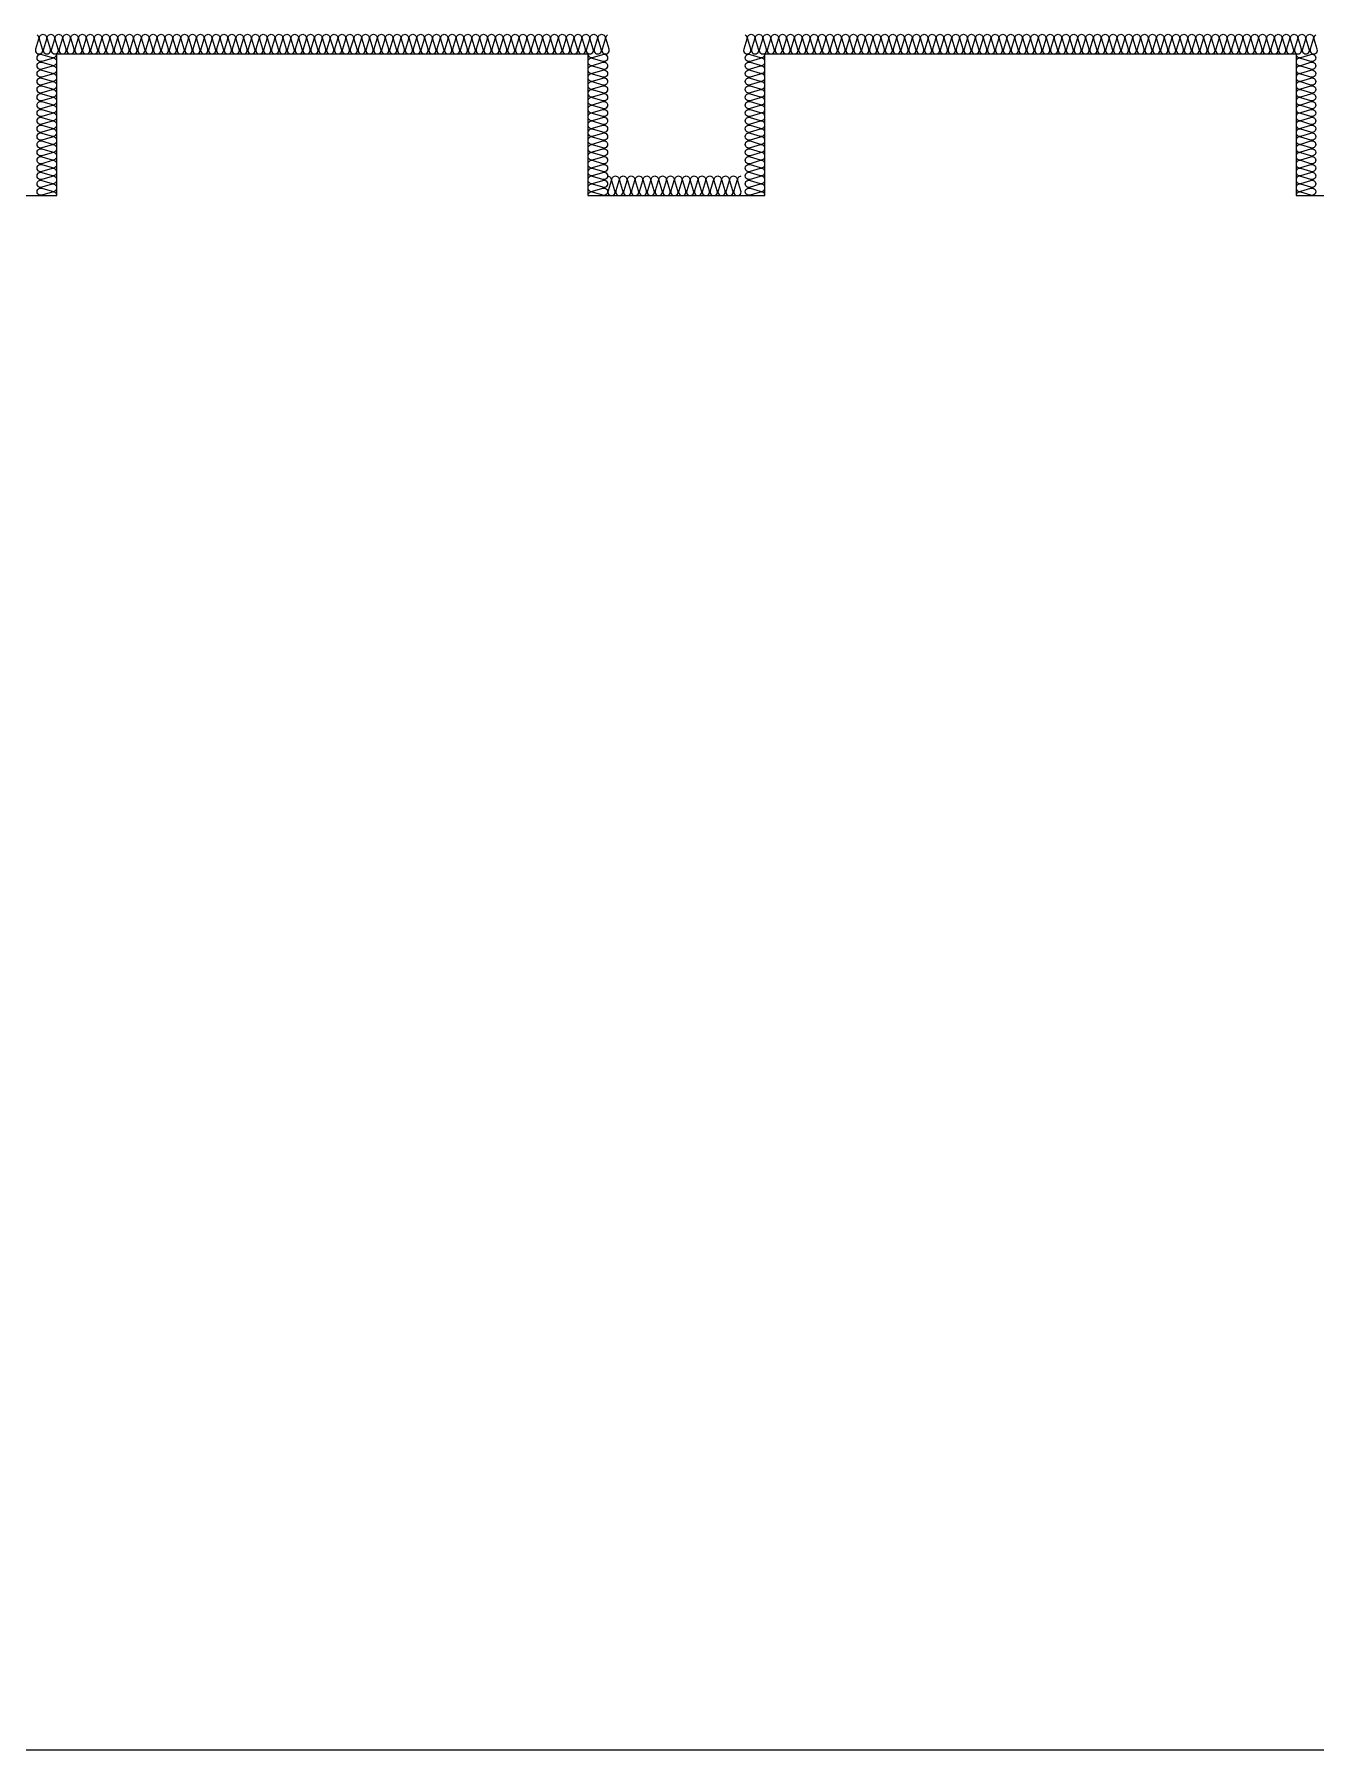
# Model space of a CAD drawing. Header units: millimetres. Extents: x 17311 to 801382, y -242618 to -104888.
# Drawn here: x 302996 to 309511, y -192729 to -184009 of the extents above; entities that cross this region are included whole.
import ezdxf

# ---------------------------------------------------------------- set-up
doc = ezdxf.new("R2010")
doc.units = ezdxf.units.MM
doc.header["$LTSCALE"] = 250
doc.layers.add('A-FIN', color=6, linetype='Continuous')
doc.layers.add('ISL', color=251, linetype='Continuous')

msp = doc.modelspace()

# ---------------------------------------------------------------- linework, layer by layer
at = {"layer": 'A-FIN'}
msp.add_line((295060.7, -192729.5), (360660.7, -192729.5), dxfattribs=at)
at = {"layer": 'ISL'}
for points in [[(303010.7, -184012.4, -0.341386), (303018.3, -184033.7), (303003, -184085.2, 1.372593), (303038.3, -184085.2), (303023, -184033.7, -0.509267), (303040.7, -184009.5, -0.509267), (303058.3, -184033.7), (303043, -184085.2, 1.372593), (303078.3, -184085.2), (303063, -184033.7, -0.509267), (303080.7, -184009.5, -0.509267), (303098.3, -184033.7), (303083, -184085.2, 1.372593), (303118.3, -184085.2), (303103, -184033.7, -0.509267), (303120.7, -184009.5, -0.509267), (303138.3, -184033.7), (303123, -184085.2, 1.372593), (303158.3, -184085.2), (303143, -184033.7, -0.509267), (303160.7, -184009.5, -0.509267), (303178.3, -184033.7), (303163, -184085.2, 1.372593), (303198.3, -184085.2), (303183, -184033.7, -0.509267), (303200.7, -184009.5, -0.509267), (303218.3, -184033.7), (303203, -184085.2, 1.372593), (303238.3, -184085.2), (303223, -184033.7, -0.509267), (303240.7, -184009.5, -0.509267), (303258.3, -184033.7), (303243, -184085.2, 1.372593), (303278.3, -184085.2), (303263, -184033.7, -0.509267), (303280.7, -184009.5, -0.509267), (303298.3, -184033.7), (303283, -184085.2, 1.372593), (303318.3, -184085.2), (303303, -184033.7, -0.509267), (303320.7, -184009.5, -0.509267), (303338.3, -184033.7), (303323, -184085.2, 1.372593), (303358.3, -184085.2), (303343, -184033.7, -0.509267), (303360.7, -184009.5, -0.509267), (303378.3, -184033.7), (303363, -184085.2, 1.372593), (303398.3, -184085.2), (303383, -184033.7, -0.509267), (303400.7, -184009.5, -0.509267), (303418.3, -184033.7), (303403, -184085.2, 1.372593), (303438.3, -184085.2), (303423, -184033.7, -0.509267), (303440.7, -184009.5, -0.509267), (303458.3, -184033.7), (303443, -184085.2, 1.372593), (303478.3, -184085.2), (303463, -184033.7, -0.509267), (303480.7, -184009.5, -0.509267), (303498.3, -184033.7), (303483, -184085.2, 1.372593), (303518.3, -184085.2), (303503, -184033.7, -0.509267), (303520.7, -184009.5, -0.509267), (303538.3, -184033.7), (303523, -184085.2, 1.372593), (303558.3, -184085.2), (303543, -184033.7, -0.509267), (303560.7, -184009.5, -0.509267), (303578.3, -184033.7), (303563, -184085.2, 1.372593), (303598.3, -184085.2), (303583, -184033.7, -0.509267), (303600.7, -184009.5, -0.509267), (303618.3, -184033.7), (303603, -184085.2, 1.372593), (303638.3, -184085.2), (303623, -184033.7, -0.509267), (303640.7, -184009.5, -0.509267), (303658.3, -184033.7), (303643, -184085.2, 1.372593), (303678.3, -184085.2), (303663, -184033.7, -0.509267), (303680.7, -184009.5, -0.509267), (303698.3, -184033.7), (303683, -184085.2, 1.372593), (303718.3, -184085.2), (303703, -184033.7, -0.509267), (303720.7, -184009.5, -0.509267), (303738.3, -184033.7), (303723, -184085.2, 1.372593), (303758.3, -184085.2), (303743, -184033.7, -0.509267), (303760.7, -184009.5, -0.509267), (303778.3, -184033.7), (303763, -184085.2, 1.372593), (303798.3, -184085.2), (303783, -184033.7, -0.509267), (303800.7, -184009.5, -0.509267), (303818.3, -184033.7), (303803, -184085.2, 1.372593), (303838.3, -184085.2), (303823, -184033.7, -0.509267), (303840.7, -184009.5, -0.509267), (303858.3, -184033.7), (303843, -184085.2, 1.372593), (303878.3, -184085.2), (303863, -184033.7, -0.509267), (303880.7, -184009.5, -0.509267), (303898.3, -184033.7), (303883, -184085.2, 1.372593), (303918.3, -184085.2), (303903, -184033.7, -0.509267), (303920.7, -184009.5, -0.509267), (303938.3, -184033.7), (303923, -184085.2, 1.372593), (303958.3, -184085.2), (303943, -184033.7, -0.509267), (303960.7, -184009.5, -0.509267), (303978.3, -184033.7), (303963, -184085.2, 1.372593), (303998.3, -184085.2), (303983, -184033.7, -0.509267), (304000.7, -184009.5, -0.509267), (304018.3, -184033.7), (304003, -184085.2, 1.372593), (304038.3, -184085.2), (304023, -184033.7, -0.509267), (304040.7, -184009.5, -0.509267), (304058.3, -184033.7), (304043, -184085.2, 1.372593), (304078.3, -184085.2), (304063, -184033.7, -0.509267), (304080.7, -184009.5, -0.509267), (304098.3, -184033.7), (304083, -184085.2, 1.372593), (304118.3, -184085.2), (304103, -184033.7, -0.509267), (304120.7, -184009.5, -0.509267), (304138.3, -184033.7), (304123, -184085.2, 1.372593), (304158.3, -184085.2), (304143, -184033.7, -0.509267), (304160.7, -184009.5, -0.509267), (304178.3, -184033.7), (304163, -184085.2, 1.372593), (304198.3, -184085.2), (304183, -184033.7, -0.509267), (304200.7, -184009.5, -0.509267), (304218.3, -184033.7), (304203, -184085.2, 1.372593), (304238.3, -184085.2), (304223, -184033.7, -0.509267), (304240.7, -184009.5, -0.509267), (304258.3, -184033.7), (304243, -184085.2, 1.372593), (304278.3, -184085.2), (304263, -184033.7, -0.509267), (304280.7, -184009.5, -0.509267), (304298.3, -184033.7), (304283, -184085.2, 1.372593), (304318.3, -184085.2), (304303, -184033.7, -0.509267), (304320.7, -184009.5, -0.509267), (304338.3, -184033.7), (304323, -184085.2, 1.372593), (304358.3, -184085.2), (304343, -184033.7, -0.509267), (304360.7, -184009.5, -0.509267), (304378.3, -184033.7), (304363, -184085.2, 1.372593), (304398.3, -184085.2), (304383, -184033.7, -0.509267), (304400.7, -184009.5, -0.509267), (304418.3, -184033.7), (304403, -184085.2, 1.372593), (304438.3, -184085.2), (304423, -184033.7, -0.509267), (304440.7, -184009.5, -0.509267), (304458.3, -184033.7), (304443, -184085.2, 1.372593), (304478.3, -184085.2), (304463, -184033.7, -0.509267), (304480.7, -184009.5, -0.509267), (304498.3, -184033.7), (304483, -184085.2, 1.372593), (304518.3, -184085.2), (304503, -184033.7, -0.509267), (304520.7, -184009.5, -0.509267), (304538.3, -184033.7), (304523, -184085.2, 1.372593), (304558.3, -184085.2), (304543, -184033.7, -0.509267), (304560.7, -184009.5, -0.509267), (304578.3, -184033.7), (304563, -184085.2, 1.372593), (304598.3, -184085.2), (304583, -184033.7, -0.509267), (304600.7, -184009.5, -0.509267), (304618.3, -184033.7), (304603, -184085.2, 1.372593), (304638.3, -184085.2), (304623, -184033.7, -0.509267), (304640.7, -184009.5, -0.509267), (304658.3, -184033.7), (304643, -184085.2, 1.372593), (304678.3, -184085.2), (304663, -184033.7, -0.509267), (304680.7, -184009.5, -0.509267), (304698.3, -184033.7), (304683, -184085.2, 1.372593), (304718.3, -184085.2), (304703, -184033.7, -0.509267), (304720.7, -184009.5, -0.509267), (304738.3, -184033.7), (304723, -184085.2, 1.372593), (304758.3, -184085.2), (304743, -184033.7, -0.509267), (304760.7, -184009.5, -0.509267), (304778.3, -184033.7), (304763, -184085.2, 1.372593), (304798.3, -184085.2), (304783, -184033.7, -0.509267), (304800.7, -184009.5, -0.509267), (304818.3, -184033.7), (304803, -184085.2, 1.372593), (304838.3, -184085.2), (304823, -184033.7, -0.509267), (304840.7, -184009.5, -0.509267), (304858.3, -184033.7), (304843, -184085.2, 1.372593), (304878.3, -184085.2), (304863, -184033.7, -0.509267), (304880.7, -184009.5, -0.509267), (304898.3, -184033.7), (304883, -184085.2, 1.372593), (304918.3, -184085.2), (304903, -184033.7, -0.509267), (304920.7, -184009.5, -0.509267), (304938.3, -184033.7), (304923, -184085.2, 1.372593), (304958.3, -184085.2), (304943, -184033.7, -0.509267), (304960.7, -184009.5, -0.509267), (304978.3, -184033.7), (304963, -184085.2, 1.372593), (304998.3, -184085.2), (304983, -184033.7, -0.509267), (305000.7, -184009.5, -0.509267), (305018.3, -184033.7), (305003, -184085.2, 1.372593), (305038.3, -184085.2), (305023, -184033.7, -0.509267), (305040.7, -184009.5, -0.509267), (305058.3, -184033.7), (305043, -184085.2, 1.372593), (305078.3, -184085.2), (305063, -184033.7, -0.509267), (305080.7, -184009.5, -0.509267), (305098.3, -184033.7), (305083, -184085.2, 1.372593), (305118.3, -184085.2), (305103, -184033.7, -0.509267), (305120.7, -184009.5, -0.509267), (305138.3, -184033.7), (305123, -184085.2, 1.372593), (305158.3, -184085.2), (305143, -184033.7, -0.509267), (305160.7, -184009.5, -0.509267), (305178.3, -184033.7), (305163, -184085.2, 1.372593), (305198.3, -184085.2), (305183, -184033.7, -0.509267), (305200.7, -184009.5, -0.509267), (305218.3, -184033.7), (305203, -184085.2, 1.372593), (305238.3, -184085.2), (305223, -184033.7, -0.509267), (305240.7, -184009.5, -0.509267), (305258.3, -184033.7), (305243, -184085.2, 1.372593), (305278.3, -184085.2), (305263, -184033.7, -0.509267), (305280.7, -184009.5, -0.509267), (305298.3, -184033.7), (305283, -184085.2, 1.372593), (305318.3, -184085.2), (305303, -184033.7, -0.509267), (305320.7, -184009.5, -0.509267), (305338.3, -184033.7), (305323, -184085.2, 1.372593), (305358.3, -184085.2), (305343, -184033.7, -0.509267), (305360.7, -184009.5, -0.509267), (305378.3, -184033.7), (305363, -184085.2, 1.372593), (305398.3, -184085.2), (305383, -184033.7, -0.509267), (305400.7, -184009.5, -0.509267), (305418.3, -184033.7), (305403, -184085.2, 1.372593), (305438.3, -184085.2), (305423, -184033.7, -0.509267), (305440.7, -184009.5, -0.509267), (305458.3, -184033.7), (305443, -184085.2, 1.372593), (305478.3, -184085.2), (305463, -184033.7, -0.509267), (305480.7, -184009.5, -0.509267), (305498.3, -184033.7), (305483, -184085.2, 1.372593), (305518.3, -184085.2), (305503, -184033.7, -0.509267), (305520.7, -184009.5, -0.509267), (305538.3, -184033.7), (305523, -184085.2, 1.372593), (305558.3, -184085.2), (305543, -184033.7, -0.509267), (305560.7, -184009.5, -0.509267), (305578.3, -184033.7), (305563, -184085.2, 1.372593), (305598.3, -184085.2), (305583, -184033.7, -0.509267), (305600.7, -184009.5, -0.509267), (305618.3, -184033.7), (305603, -184085.2, 1.372593), (305638.3, -184085.2), (305623, -184033.7, -0.509267), (305640.7, -184009.5, -0.509267), (305658.3, -184033.7), (305643, -184085.2, 1.372593), (305678.3, -184085.2), (305663, -184033.7, -0.509267), (305680.7, -184009.5, -0.509267), (305698.3, -184033.7), (305683, -184085.2, 1.372593), (305718.3, -184085.2), (305703, -184033.7, -0.509267), (305720.7, -184009.5, -0.509267), (305738.3, -184033.7), (305723, -184085.2, 1.372593), (305758.3, -184085.2), (305743, -184033.7, -0.509267), (305760.7, -184009.5, -0.509267), (305778.3, -184033.7), (305763, -184085.2, 1.372593), (305798.3, -184085.2), (305783, -184033.7, -0.509267), (305800.7, -184009.5, -0.509267), (305818.3, -184033.7), (305803, -184085.2, 1.372593), (305838.3, -184085.2), (305823, -184033.7, -0.509267), (305840.7, -184009.5, -0.509267), (305858.3, -184033.7), (305843, -184085.2, 1.372593), (305878.3, -184085.2), (305863, -184033.7, -0.509267), (305880.7, -184009.5, -0.509267), (305898.3, -184033.7), (305883, -184085.2, 1.372593), (305918.3, -184085.2), (305903, -184033.7, -0.340671), (305910.7, -184012.4, -0.340671)], [(306610.7, -184012.4, -0.341386), (306618.3, -184033.7), (306603, -184085.2, 1.372593), (306638.3, -184085.2), (306623, -184033.7, -0.509267), (306640.7, -184009.5, -0.509267), (306658.3, -184033.7), (306643, -184085.2, 1.372593), (306678.3, -184085.2), (306663, -184033.7, -0.509267), (306680.7, -184009.5, -0.509267), (306698.3, -184033.7), (306683, -184085.2, 1.372593), (306718.3, -184085.2), (306703, -184033.7, -0.509267), (306720.7, -184009.5, -0.509267), (306738.3, -184033.7), (306723, -184085.2, 1.372593), (306758.3, -184085.2), (306743, -184033.7, -0.509267), (306760.7, -184009.5, -0.509267), (306778.3, -184033.7), (306763, -184085.2, 1.372593), (306798.3, -184085.2), (306783, -184033.7, -0.509267), (306800.7, -184009.5, -0.509267), (306818.3, -184033.7), (306803, -184085.2, 1.372593), (306838.3, -184085.2), (306823, -184033.7, -0.509267), (306840.7, -184009.5, -0.509267), (306858.3, -184033.7), (306843, -184085.2, 1.372593), (306878.3, -184085.2), (306863, -184033.7, -0.509267), (306880.7, -184009.5, -0.509267), (306898.3, -184033.7), (306883, -184085.2, 1.372593), (306918.3, -184085.2), (306903, -184033.7, -0.509267), (306920.7, -184009.5, -0.509267), (306938.3, -184033.7), (306923, -184085.2, 1.372593), (306958.3, -184085.2), (306943, -184033.7, -0.509267), (306960.7, -184009.5, -0.509267), (306978.3, -184033.7), (306963, -184085.2, 1.372593), (306998.3, -184085.2), (306983, -184033.7, -0.509267), (307000.7, -184009.5, -0.509267), (307018.3, -184033.7), (307003, -184085.2, 1.372593), (307038.3, -184085.2), (307023, -184033.7, -0.509267), (307040.7, -184009.5, -0.509267), (307058.3, -184033.7), (307043, -184085.2, 1.372593), (307078.3, -184085.2), (307063, -184033.7, -0.509267), (307080.7, -184009.5, -0.509267), (307098.3, -184033.7), (307083, -184085.2, 1.372593), (307118.3, -184085.2), (307103, -184033.7, -0.509267), (307120.7, -184009.5, -0.509267), (307138.3, -184033.7), (307123, -184085.2, 1.372593), (307158.3, -184085.2), (307143, -184033.7, -0.509267), (307160.7, -184009.5, -0.509267), (307178.3, -184033.7), (307163, -184085.2, 1.372593), (307198.3, -184085.2), (307183, -184033.7, -0.509267), (307200.7, -184009.5, -0.509267), (307218.3, -184033.7), (307203, -184085.2, 1.372593), (307238.3, -184085.2), (307223, -184033.7, -0.509267), (307240.7, -184009.5, -0.509267), (307258.3, -184033.7), (307243, -184085.2, 1.372593), (307278.3, -184085.2), (307263, -184033.7, -0.509267), (307280.7, -184009.5, -0.509267), (307298.3, -184033.7), (307283, -184085.2, 1.372593), (307318.3, -184085.2), (307303, -184033.7, -0.509267), (307320.7, -184009.5, -0.509267), (307338.3, -184033.7), (307323, -184085.2, 1.372593), (307358.3, -184085.2), (307343, -184033.7, -0.509267), (307360.7, -184009.5, -0.509267), (307378.3, -184033.7), (307363, -184085.2, 1.372593), (307398.3, -184085.2), (307383, -184033.7, -0.509267), (307400.7, -184009.5, -0.509267), (307418.3, -184033.7), (307403, -184085.2, 1.372593), (307438.3, -184085.2), (307423, -184033.7, -0.509267), (307440.7, -184009.5, -0.509267), (307458.3, -184033.7), (307443, -184085.2, 1.372593), (307478.3, -184085.2), (307463, -184033.7, -0.509267), (307480.7, -184009.5, -0.509267), (307498.3, -184033.7), (307483, -184085.2, 1.372593), (307518.3, -184085.2), (307503, -184033.7, -0.509267), (307520.7, -184009.5, -0.509267), (307538.3, -184033.7), (307523, -184085.2, 1.372593), (307558.3, -184085.2), (307543, -184033.7, -0.509267), (307560.7, -184009.5, -0.509267), (307578.3, -184033.7), (307563, -184085.2, 1.372593), (307598.3, -184085.2), (307583, -184033.7, -0.509267), (307600.7, -184009.5, -0.509267), (307618.3, -184033.7), (307603, -184085.2, 1.372593), (307638.3, -184085.2), (307623, -184033.7, -0.509267), (307640.7, -184009.5, -0.509267), (307658.3, -184033.7), (307643, -184085.2, 1.372593), (307678.3, -184085.2), (307663, -184033.7, -0.509267), (307680.7, -184009.5, -0.509267), (307698.3, -184033.7), (307683, -184085.2, 1.372593), (307718.3, -184085.2), (307703, -184033.7, -0.509267), (307720.7, -184009.5, -0.509267), (307738.3, -184033.7), (307723, -184085.2, 1.372593), (307758.3, -184085.2), (307743, -184033.7, -0.509267), (307760.7, -184009.5, -0.509267), (307778.3, -184033.7), (307763, -184085.2, 1.372593), (307798.3, -184085.2), (307783, -184033.7, -0.509267), (307800.7, -184009.5, -0.509267), (307818.3, -184033.7), (307803, -184085.2, 1.372593), (307838.3, -184085.2), (307823, -184033.7, -0.509267), (307840.7, -184009.5, -0.509267), (307858.3, -184033.7), (307843, -184085.2, 1.372593), (307878.3, -184085.2), (307863, -184033.7, -0.509267), (307880.7, -184009.5, -0.509267), (307898.3, -184033.7), (307883, -184085.2, 1.372593), (307918.3, -184085.2), (307903, -184033.7, -0.509267), (307920.7, -184009.5, -0.509267), (307938.3, -184033.7), (307923, -184085.2, 1.372593), (307958.3, -184085.2), (307943, -184033.7, -0.509267), (307960.7, -184009.5, -0.509267), (307978.3, -184033.7), (307963, -184085.2, 1.372593), (307998.3, -184085.2), (307983, -184033.7, -0.509267), (308000.7, -184009.5, -0.509267), (308018.3, -184033.7), (308003, -184085.2, 1.372593), (308038.3, -184085.2), (308023, -184033.7, -0.509267), (308040.7, -184009.5, -0.509267), (308058.3, -184033.7), (308043, -184085.2, 1.372593), (308078.3, -184085.2), (308063, -184033.7, -0.509267), (308080.7, -184009.5, -0.509267), (308098.3, -184033.7), (308083, -184085.2, 1.372593), (308118.3, -184085.2), (308103, -184033.7, -0.509267), (308120.7, -184009.5, -0.509267), (308138.3, -184033.7), (308123, -184085.2, 1.372593), (308158.3, -184085.2), (308143, -184033.7, -0.509267), (308160.7, -184009.5, -0.509267), (308178.3, -184033.7), (308163, -184085.2, 1.372593), (308198.3, -184085.2), (308183, -184033.7, -0.509267), (308200.7, -184009.5, -0.509267), (308218.3, -184033.7), (308203, -184085.2, 1.372593), (308238.3, -184085.2), (308223, -184033.7, -0.509267), (308240.7, -184009.5, -0.509267), (308258.3, -184033.7), (308243, -184085.2, 1.372593), (308278.3, -184085.2), (308263, -184033.7, -0.509267), (308280.7, -184009.5, -0.509267), (308298.3, -184033.7), (308283, -184085.2, 1.372593), (308318.3, -184085.2), (308303, -184033.7, -0.509267), (308320.7, -184009.5, -0.509267), (308338.3, -184033.7), (308323, -184085.2, 1.372593), (308358.3, -184085.2), (308343, -184033.7, -0.509267), (308360.7, -184009.5, -0.509267), (308378.3, -184033.7), (308363, -184085.2, 1.372593), (308398.3, -184085.2), (308383, -184033.7, -0.509267), (308400.7, -184009.5, -0.509267), (308418.3, -184033.7), (308403, -184085.2, 1.372593), (308438.3, -184085.2), (308423, -184033.7, -0.509267), (308440.7, -184009.5, -0.509267), (308458.3, -184033.7), (308443, -184085.2, 1.372593), (308478.3, -184085.2), (308463, -184033.7, -0.509267), (308480.7, -184009.5, -0.509267), (308498.3, -184033.7), (308483, -184085.2, 1.372593), (308518.3, -184085.2), (308503, -184033.7, -0.509267), (308520.7, -184009.5, -0.509267), (308538.3, -184033.7), (308523, -184085.2, 1.372593), (308558.3, -184085.2), (308543, -184033.7, -0.509267), (308560.7, -184009.5, -0.509267), (308578.3, -184033.7), (308563, -184085.2, 1.372593), (308598.3, -184085.2), (308583, -184033.7, -0.509267), (308600.7, -184009.5, -0.509267), (308618.3, -184033.7), (308603, -184085.2, 1.372593), (308638.3, -184085.2), (308623, -184033.7, -0.509267), (308640.7, -184009.5, -0.509267), (308658.3, -184033.7), (308643, -184085.2, 1.372593), (308678.3, -184085.2), (308663, -184033.7, -0.509267), (308680.7, -184009.5, -0.509267), (308698.3, -184033.7), (308683, -184085.2, 1.372593), (308718.3, -184085.2), (308703, -184033.7, -0.509267), (308720.7, -184009.5, -0.509267), (308738.3, -184033.7), (308723, -184085.2, 1.372593), (308758.3, -184085.2), (308743, -184033.7, -0.509267), (308760.7, -184009.5, -0.509267), (308778.3, -184033.7), (308763, -184085.2, 1.372593), (308798.3, -184085.2), (308783, -184033.7, -0.509267), (308800.7, -184009.5, -0.509267), (308818.3, -184033.7), (308803, -184085.2, 1.372593), (308838.3, -184085.2), (308823, -184033.7, -0.509267), (308840.7, -184009.5, -0.509267), (308858.3, -184033.7), (308843, -184085.2, 1.372593), (308878.3, -184085.2), (308863, -184033.7, -0.509267), (308880.7, -184009.5, -0.509267), (308898.3, -184033.7), (308883, -184085.2, 1.372593), (308918.3, -184085.2), (308903, -184033.7, -0.509267), (308920.7, -184009.5, -0.509267), (308938.3, -184033.7), (308923, -184085.2, 1.372593), (308958.3, -184085.2), (308943, -184033.7, -0.509267), (308960.7, -184009.5, -0.509267), (308978.3, -184033.7), (308963, -184085.2, 1.372593), (308998.3, -184085.2), (308983, -184033.7, -0.509267), (309000.7, -184009.5, -0.509267), (309018.3, -184033.7), (309003, -184085.2, 1.372593), (309038.3, -184085.2), (309023, -184033.7, -0.509267), (309040.7, -184009.5, -0.509267), (309058.3, -184033.7), (309043, -184085.2, 1.372593), (309078.3, -184085.2), (309063, -184033.7, -0.509267), (309080.7, -184009.5, -0.509267), (309098.3, -184033.7), (309083, -184085.2, 1.372593), (309118.3, -184085.2), (309103, -184033.7, -0.509267), (309120.7, -184009.5, -0.509267), (309138.3, -184033.7), (309123, -184085.2, 1.372593), (309158.3, -184085.2), (309143, -184033.7, -0.509267), (309160.7, -184009.5, -0.509267), (309178.3, -184033.7), (309163, -184085.2, 1.372593), (309198.3, -184085.2), (309183, -184033.7, -0.509267), (309200.7, -184009.5, -0.509267), (309218.3, -184033.7), (309203, -184085.2, 1.372593), (309238.3, -184085.2), (309223, -184033.7, -0.509267), (309240.7, -184009.5, -0.509267), (309258.3, -184033.7), (309243, -184085.2, 1.372593), (309278.3, -184085.2), (309263, -184033.7, -0.509267), (309280.7, -184009.5, -0.509267), (309298.3, -184033.7), (309283, -184085.2, 1.372593), (309318.3, -184085.2), (309303, -184033.7, -0.509267), (309320.7, -184009.5, -0.509267), (309338.3, -184033.7), (309323, -184085.2, 1.372593), (309358.3, -184085.2), (309343, -184033.7, -0.509267), (309360.7, -184009.5, -0.509267), (309378.3, -184033.7), (309363, -184085.2, 1.372593), (309398.3, -184085.2), (309383, -184033.7, -0.509267), (309400.7, -184009.5, -0.509267), (309418.3, -184033.7), (309403, -184085.2, 1.372593), (309438.3, -184085.2), (309423, -184033.7, -0.509267), (309440.7, -184009.5, -0.509267), (309458.3, -184033.7), (309443, -184085.2, 1.372593), (309478.3, -184085.2), (309463, -184033.7, -0.509267), (309480.7, -184009.5, -0.509267), (309498.3, -184033.7), (309483, -184085.2, 1.372593), (309518.3, -184085.2), (309503, -184033.7, -0.340671), (309510.7, -184012.4, -0.340671)], [(303110.7, -184829.5, 0.509267), (303086.4, -184811.8), (303034.9, -184827.1, -1.372593), (303034.9, -184791.8), (303086.4, -184807.1, 0.509267), (303110.7, -184789.5, 0.509267), (303086.4, -184771.8), (303034.9, -184787.1, -1.372593), (303034.9, -184751.8), (303086.4, -184767.1, 0.509267), (303110.7, -184749.5, 0.509267), (303086.4, -184731.8), (303034.9, -184747.1, -1.372593), (303034.9, -184711.8), (303086.4, -184727.1, 0.509267), (303110.7, -184709.5, 0.509267), (303086.4, -184691.8), (303034.9, -184707.1, -1.372593), (303034.9, -184671.8), (303086.4, -184687.1, 0.509267), (303110.7, -184669.5, 0.509267), (303086.4, -184651.8), (303034.9, -184667.1, -1.372593), (303034.9, -184631.8), (303086.4, -184647.1, 0.509267), (303110.7, -184629.5, 0.509267), (303086.4, -184611.8), (303034.9, -184627.1, -1.372593), (303034.9, -184591.8), (303086.4, -184607.1, 0.509267), (303110.7, -184589.5, 0.509267), (303086.4, -184571.8), (303034.9, -184587.1, -1.372593), (303034.9, -184551.8), (303086.4, -184567.1, 0.509267), (303110.7, -184549.5, 0.509267), (303086.4, -184531.8), (303034.9, -184547.1, -1.372593), (303034.9, -184511.8), (303086.4, -184527.1, 0.509267), (303110.7, -184509.5, 0.509267), (303086.4, -184491.8), (303034.9, -184507.1, -1.372593), (303034.9, -184471.8), (303086.4, -184487.1, 0.509267), (303110.7, -184469.5, 0.509267), (303086.4, -184451.8), (303034.9, -184467.1, -1.372593), (303034.9, -184431.8), (303086.4, -184447.1, 0.509267), (303110.7, -184429.5, 0.509267), (303086.4, -184411.8), (303034.9, -184427.1, -1.372593), (303034.9, -184391.8), (303086.4, -184407.1, 0.509267), (303110.7, -184389.5, 0.509267), (303086.4, -184371.8), (303034.9, -184387.1, -1.372593), (303034.9, -184351.8), (303086.4, -184367.1, 0.509267), (303110.7, -184349.5, 0.509267), (303086.4, -184331.8), (303034.9, -184347.1, -1.372593), (303034.9, -184311.8), (303086.4, -184327.1, 0.509267), (303110.7, -184309.5, 0.509267), (303086.4, -184291.8), (303034.9, -184307.1, -1.372593), (303034.9, -184271.8), (303086.4, -184287.1, 0.509267), (303110.7, -184269.5, 0.509267), (303086.4, -184251.8), (303034.9, -184267.1, -1.372593), (303034.9, -184231.8), (303086.4, -184247.1, 0.509267), (303110.7, -184229.5, 0.509267), (303086.4, -184211.8), (303034.9, -184227.1, -1.372593), (303034.9, -184191.8), (303086.4, -184207.1, 0.509267), (303110.7, -184189.5, 0.509267), (303086.4, -184171.8), (303034.9, -184187.1, -1.372593), (303034.9, -184151.8), (303086.4, -184167.1, 0.509267), (303110.7, -184149.5, 0.509267), (303086.4, -184131.8), (303034.9, -184147.1, -1.372593), (303034.9, -184111.8), (303086.4, -184127.1, 0.509267), (303110.7, -184109.5)], [(305810.7, -184109.5, 0.509267), (305834.9, -184127.2), (305886.4, -184111.8, -1.372593), (305886.4, -184147.2), (305834.9, -184131.8, 0.509267), (305810.7, -184149.5, 0.509267), (305834.9, -184167.2), (305886.4, -184151.8, -1.372593), (305886.4, -184187.2), (305834.9, -184171.8, 0.509267), (305810.7, -184189.5, 0.509267), (305834.9, -184207.2), (305886.4, -184191.8, -1.372593), (305886.4, -184227.2), (305834.9, -184211.8, 0.509267), (305810.7, -184229.5, 0.509267), (305834.9, -184247.2), (305886.4, -184231.8, -1.372593), (305886.4, -184267.2), (305834.9, -184251.8, 0.509267), (305810.7, -184269.5, 0.509267), (305834.9, -184287.2), (305886.4, -184271.8, -1.372593), (305886.4, -184307.2), (305834.9, -184291.8, 0.509267), (305810.7, -184309.5, 0.509267), (305834.9, -184327.2), (305886.4, -184311.8, -1.372593), (305886.4, -184347.2), (305834.9, -184331.8, 0.509267), (305810.7, -184349.5, 0.509267), (305834.9, -184367.2), (305886.4, -184351.8, -1.372593), (305886.4, -184387.2), (305834.9, -184371.8, 0.509267), (305810.7, -184389.5, 0.509267), (305834.9, -184407.2), (305886.4, -184391.8, -1.372593), (305886.4, -184427.2), (305834.9, -184411.8, 0.509267), (305810.7, -184429.5, 0.509267), (305834.9, -184447.2), (305886.4, -184431.8, -1.372593), (305886.4, -184467.2), (305834.9, -184451.8, 0.509267), (305810.7, -184469.5, 0.509267), (305834.9, -184487.2), (305886.4, -184471.8, -1.372593), (305886.4, -184507.2), (305834.9, -184491.8, 0.509267), (305810.7, -184509.5, 0.509267), (305834.9, -184527.2), (305886.4, -184511.8, -1.372593), (305886.4, -184547.2), (305834.9, -184531.8, 0.509267), (305810.7, -184549.5, 0.509267), (305834.9, -184567.2), (305886.4, -184551.8, -1.372593), (305886.4, -184587.2), (305834.9, -184571.8, 0.509267), (305810.7, -184589.5, 0.509267), (305834.9, -184607.2), (305886.4, -184591.8, -1.372593), (305886.4, -184627.2), (305834.9, -184611.8, 0.509267), (305810.7, -184629.5, 0.509267), (305834.9, -184647.2), (305886.4, -184631.8, -1.372593), (305886.4, -184667.2), (305834.9, -184651.8, 0.509267), (305810.7, -184669.5, 0.509267), (305834.9, -184687.2), (305886.4, -184671.8, -1.372593), (305886.4, -184707.2), (305834.9, -184691.8, 0.509267), (305810.7, -184709.5, 0.509267), (305834.9, -184727.2), (305886.4, -184711.8, -1.372593), (305886.4, -184747.2), (305834.9, -184731.8, 0.509267), (305810.7, -184749.5, 0.509267), (305834.9, -184767.2), (305886.4, -184751.8, -1.372593), (305886.4, -184787.2), (305834.9, -184771.8, 0.509267), (305810.7, -184789.5, 0.509267), (305834.9, -184807.2), (305886.4, -184791.8, -1.372593), (305886.4, -184827.2), (305834.9, -184811.8, 0.509267), (305810.7, -184829.5)], [(306710.7, -184829.5, 0.509267), (306686.4, -184811.8), (306634.9, -184827.1, -1.372593), (306634.9, -184791.8), (306686.4, -184807.1, 0.509267), (306710.7, -184789.5, 0.509267), (306686.4, -184771.8), (306634.9, -184787.1, -1.372593), (306634.9, -184751.8), (306686.4, -184767.1, 0.509267), (306710.7, -184749.5, 0.509267), (306686.4, -184731.8), (306634.9, -184747.1, -1.372593), (306634.9, -184711.8), (306686.4, -184727.1, 0.509267), (306710.7, -184709.5, 0.509267), (306686.4, -184691.8), (306634.9, -184707.1, -1.372593), (306634.9, -184671.8), (306686.4, -184687.1, 0.509267), (306710.7, -184669.5, 0.509267), (306686.4, -184651.8), (306634.9, -184667.1, -1.372593), (306634.9, -184631.8), (306686.4, -184647.1, 0.509267), (306710.7, -184629.5, 0.509267), (306686.4, -184611.8), (306634.9, -184627.1, -1.372593), (306634.9, -184591.8), (306686.4, -184607.1, 0.509267), (306710.7, -184589.5, 0.509267), (306686.4, -184571.8), (306634.9, -184587.1, -1.372593), (306634.9, -184551.8), (306686.4, -184567.1, 0.509267), (306710.7, -184549.5, 0.509267), (306686.4, -184531.8), (306634.9, -184547.1, -1.372593), (306634.9, -184511.8), (306686.4, -184527.1, 0.509267), (306710.7, -184509.5, 0.509267), (306686.4, -184491.8), (306634.9, -184507.1, -1.372593), (306634.9, -184471.8), (306686.4, -184487.1, 0.509267), (306710.7, -184469.5, 0.509267), (306686.4, -184451.8), (306634.9, -184467.1, -1.372593), (306634.9, -184431.8), (306686.4, -184447.1, 0.509267), (306710.7, -184429.5, 0.509267), (306686.4, -184411.8), (306634.9, -184427.1, -1.372593), (306634.9, -184391.8), (306686.4, -184407.1, 0.509267), (306710.7, -184389.5, 0.509267), (306686.4, -184371.8), (306634.9, -184387.1, -1.372593), (306634.9, -184351.8), (306686.4, -184367.1, 0.509267), (306710.7, -184349.5, 0.509267), (306686.4, -184331.8), (306634.9, -184347.1, -1.372593), (306634.9, -184311.8), (306686.4, -184327.1, 0.509267), (306710.7, -184309.5, 0.509267), (306686.4, -184291.8), (306634.9, -184307.1, -1.372593), (306634.9, -184271.8), (306686.4, -184287.1, 0.509267), (306710.7, -184269.5, 0.509267), (306686.4, -184251.8), (306634.9, -184267.1, -1.372593), (306634.9, -184231.8), (306686.4, -184247.1, 0.509267), (306710.7, -184229.5, 0.509267), (306686.4, -184211.8), (306634.9, -184227.1, -1.372593), (306634.9, -184191.8), (306686.4, -184207.1, 0.509267), (306710.7, -184189.5, 0.509267), (306686.4, -184171.8), (306634.9, -184187.1, -1.372593), (306634.9, -184151.8), (306686.4, -184167.1, 0.509267), (306710.7, -184149.5, 0.509267), (306686.4, -184131.8), (306634.9, -184147.1, -1.372593), (306634.9, -184111.8), (306686.4, -184127.1, 0.509267), (306710.7, -184109.5)], [(309410.7, -184109.5, 0.509267), (309434.9, -184127.2), (309486.4, -184111.8, -1.372593), (309486.4, -184147.2), (309434.9, -184131.8, 0.509267), (309410.7, -184149.5, 0.509267), (309434.9, -184167.2), (309486.4, -184151.8, -1.372593), (309486.4, -184187.2), (309434.9, -184171.8, 0.509267), (309410.7, -184189.5, 0.509267), (309434.9, -184207.2), (309486.4, -184191.8, -1.372593), (309486.4, -184227.2), (309434.9, -184211.8, 0.509267), (309410.7, -184229.5, 0.509267), (309434.9, -184247.2), (309486.4, -184231.8, -1.372593), (309486.4, -184267.2), (309434.9, -184251.8, 0.509267), (309410.7, -184269.5, 0.509267), (309434.9, -184287.2), (309486.4, -184271.8, -1.372593), (309486.4, -184307.2), (309434.9, -184291.8, 0.509267), (309410.7, -184309.5, 0.509267), (309434.9, -184327.2), (309486.4, -184311.8, -1.372593), (309486.4, -184347.2), (309434.9, -184331.8, 0.509267), (309410.7, -184349.5, 0.509267), (309434.9, -184367.2), (309486.4, -184351.8, -1.372593), (309486.4, -184387.2), (309434.9, -184371.8, 0.509267), (309410.7, -184389.5, 0.509267), (309434.9, -184407.2), (309486.4, -184391.8, -1.372593), (309486.4, -184427.2), (309434.9, -184411.8, 0.509267), (309410.7, -184429.5, 0.509267), (309434.9, -184447.2), (309486.4, -184431.8, -1.372593), (309486.4, -184467.2), (309434.9, -184451.8, 0.509267), (309410.7, -184469.5, 0.509267), (309434.9, -184487.2), (309486.4, -184471.8, -1.372593), (309486.4, -184507.2), (309434.9, -184491.8, 0.509267), (309410.7, -184509.5, 0.509267), (309434.9, -184527.2), (309486.4, -184511.8, -1.372593), (309486.4, -184547.2), (309434.9, -184531.8, 0.509267), (309410.7, -184549.5, 0.509267), (309434.9, -184567.2), (309486.4, -184551.8, -1.372593), (309486.4, -184587.2), (309434.9, -184571.8, 0.509267), (309410.7, -184589.5, 0.509267), (309434.9, -184607.2), (309486.4, -184591.8, -1.372593), (309486.4, -184627.2), (309434.9, -184611.8, 0.509267), (309410.7, -184629.5, 0.509267), (309434.9, -184647.2), (309486.4, -184631.8, -1.372593), (309486.4, -184667.2), (309434.9, -184651.8, 0.509267), (309410.7, -184669.5, 0.509267), (309434.9, -184687.2), (309486.4, -184671.8, -1.372593), (309486.4, -184707.2), (309434.9, -184691.8, 0.509267), (309410.7, -184709.5, 0.509267), (309434.9, -184727.2), (309486.4, -184711.8, -1.372593), (309486.4, -184747.2), (309434.9, -184731.8, 0.509267), (309410.7, -184749.5, 0.509267), (309434.9, -184767.2), (309486.4, -184751.8, -1.372593), (309486.4, -184787.2), (309434.9, -184771.8, 0.509267), (309410.7, -184789.5, 0.509267), (309434.9, -184807.2), (309486.4, -184791.8, -1.372593), (309486.4, -184827.2), (309434.9, -184811.8, 0.509267), (309410.7, -184829.5)], [(305910.7, -184729.5, -0.509267), (305928.3, -184753.7), (305913, -184805.2, 1.372593), (305948.3, -184805.2), (305933, -184753.7, -0.509267), (305950.7, -184729.5, -0.509267), (305968.3, -184753.7), (305953, -184805.2, 1.372593), (305988.3, -184805.2), (305973, -184753.7, -0.509267), (305990.7, -184729.5, -0.509267), (306008.3, -184753.7), (305993, -184805.2, 1.372593), (306028.3, -184805.2), (306013, -184753.7, -0.509267), (306030.7, -184729.5, -0.509267), (306048.3, -184753.7), (306033, -184805.2, 1.372593), (306068.3, -184805.2), (306053, -184753.7, -0.509267), (306070.7, -184729.5, -0.509267), (306088.3, -184753.7), (306073, -184805.2, 1.372593), (306108.3, -184805.2), (306093, -184753.7, -0.509267), (306110.7, -184729.5, -0.509267), (306128.3, -184753.7), (306113, -184805.2, 1.372593), (306148.3, -184805.2), (306133, -184753.7, -0.509267), (306150.7, -184729.5, -0.509267), (306168.3, -184753.7), (306153, -184805.2, 1.372593), (306188.3, -184805.2), (306173, -184753.7, -0.509267), (306190.7, -184729.5, -0.509267), (306208.3, -184753.7), (306193, -184805.2, 1.372593), (306228.3, -184805.2), (306213, -184753.7, -0.509267), (306230.7, -184729.5, -0.509267), (306248.3, -184753.7), (306233, -184805.2, 1.372593), (306268.3, -184805.2), (306253, -184753.7, -0.509267), (306270.7, -184729.5, -0.509267), (306288.3, -184753.7), (306273, -184805.2, 1.372593), (306308.3, -184805.2), (306293, -184753.7, -0.509267), (306310.7, -184729.5, -0.509267), (306328.3, -184753.7), (306313, -184805.2, 1.372593), (306348.3, -184805.2), (306333, -184753.7, -0.509267), (306350.7, -184729.5, -0.509267), (306368.3, -184753.7), (306353, -184805.2, 1.372593), (306388.3, -184805.2), (306373, -184753.7, -0.509267), (306390.7, -184729.5, -0.509267), (306408.3, -184753.7), (306393, -184805.2, 1.372593), (306428.3, -184805.2), (306413, -184753.7, -0.509267), (306430.7, -184729.5, -0.509267), (306448.3, -184753.7), (306433, -184805.2, 1.372593), (306468.3, -184805.2), (306453, -184753.7, -0.509267), (306470.7, -184729.5, -0.509267), (306488.3, -184753.7), (306473, -184805.2, 1.372593), (306508.3, -184805.2), (306493, -184753.7, -0.509267), (306510.7, -184729.5, -0.509267), (306528.3, -184753.7), (306513, -184805.2, 1.372593), (306548.3, -184805.2), (306533, -184753.7, -0.509267), (306550.7, -184729.5, -0.509267), (306568.3, -184753.7), (306553, -184805.2, 1.372593), (306588.3, -184805.2), (306573, -184753.7, -0.509267), (306590.7, -184729.5)]]:
    msp.add_lwpolyline(points, format="xyb", dxfattribs=at)
msp.add_lwpolyline([(295210.7, -190314.5), (295210.7, -185229.5), (295660.7, -185229.5), (295660.7, -184109.5), (298610.7, -184109.5), (298610.7, -184829.5), (299510.7, -184829.5), (299510.7, -184109.5), (302210.7, -184109.5), (302210.7, -184829.5), (303110.7, -184829.5), (303110.7, -184109.5), (305810.7, -184109.5), (305810.7, -184829.5), (306710.7, -184829.5), (306710.7, -184109.5), (309410.7, -184109.5), (309410.7, -184829.5), (310310.7, -184829.5)], dxfattribs=at)

doc.saveas('drawing.dxf')
